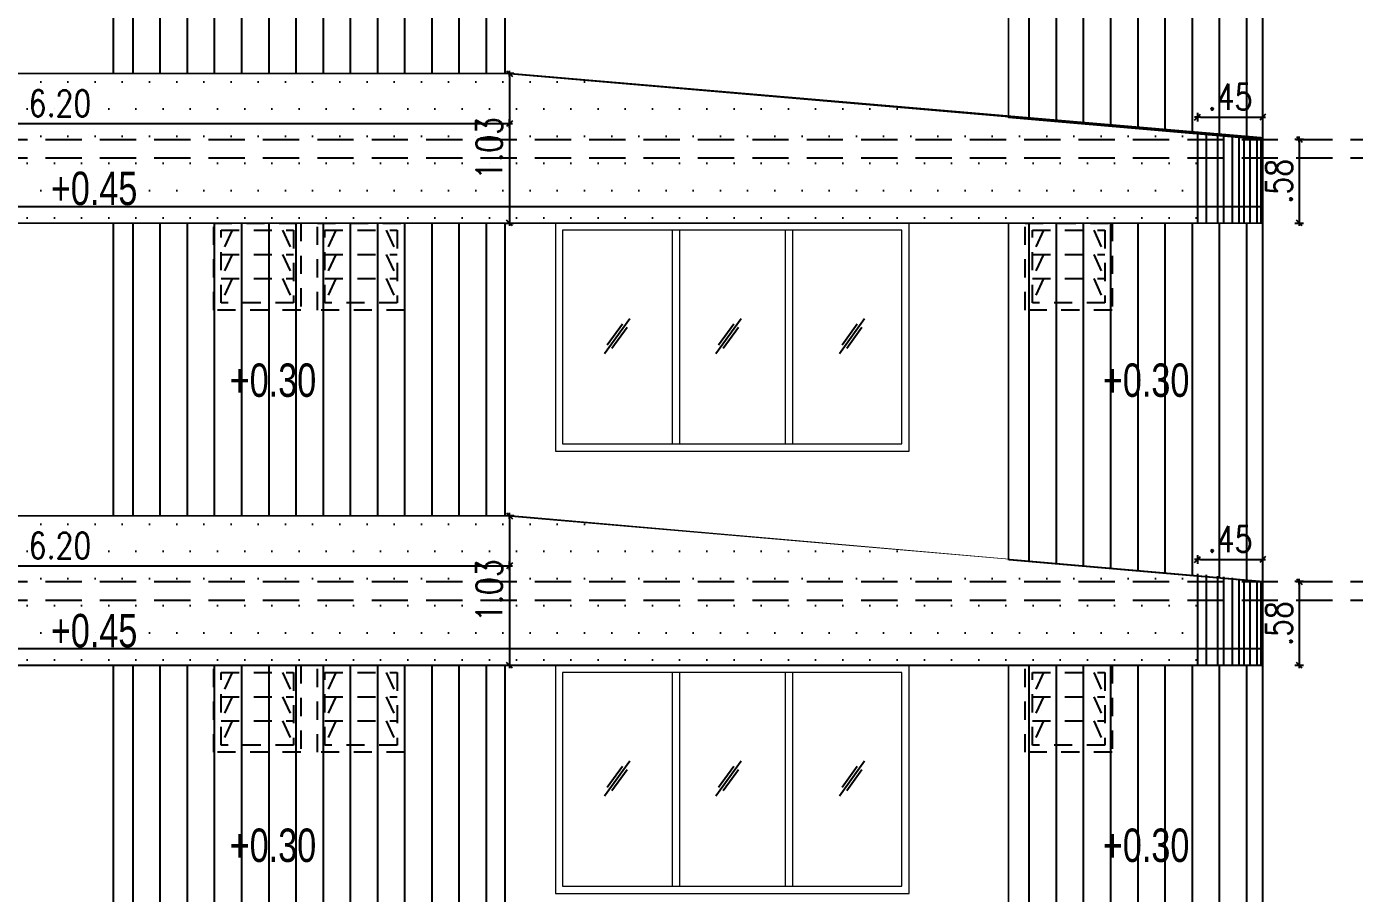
# Model space of a CAD drawing. Header units: inches. Extents: x 14235 to 14499, y 0 to 2549.
# Drawn here: x 14384.69 to 14393.85, y 2434.5 to 2440.48 of the extents above; entities that cross this region are included whole.
import ezdxf
from ezdxf.enums import TextEntityAlignment as Align

# ---------------------------------------------------------------- set-up
doc = ezdxf.new("R2010")
doc.units = ezdxf.units.IN
doc.header["$LTSCALE"] = 0.25
doc.header["$MEASUREMENT"] = 0
doc.header["$PDMODE"] = 35
doc.linetypes.add('1', pattern=[0])
doc.linetypes.add('DASHEDX2', pattern=[1.5, 1, -0.5])
for name, color, linetype in [('ELE.PROJ.', 1, 'Continuous'), ('GLASS WINDOW', 251, '1'), ('hatch', 251, 'Continuous'), ('proj-internal', 1, 'DASHEDX2'), ('wall', 7, 'Continuous'), ('WORK TEX', 6, 'Continuous'), ('WORKING DIM', 7, 'Continuous')]:
    doc.layers.add(name, color=color, linetype=linetype)
doc.layers.add('WINDOW', color=106, linetype='Continuous', lineweight=13)
doc.styles.add('ARL', font='swisscl_0.ttf')
doc.styles.add('romans', font='romans.shx', dxfattribs={"width": 0.8})
doc.dimstyles.new('121', dxfattribs={"dimscale": 0.1, "dimtxt": 1.8, "dimasz": 0.2, "dimexe": 0.03125, "dimexo": 0.25, "dimgap": 0.5, "dimtad": 1, "dimzin": 4, "dimdsep": 46, "dimtxsty": 'romans', "dimblk1": 'MINITICK', "dimblk2": 'MINITICK', "dimsah": 1, "dimcen": 1, "dimse1": 1, "dimse2": 1, "dimclrd": 252, "dimclre": 256, "dimclrt": 7, "dimadec": 3, "dimazin": 0, "dimtfac": 0.8, "dimtix": 1, "dimtmove": 2, "dimatfit": 3, "dimfxl": 0, "dimtolj": 1, "dimtzin": 3, "dimarcsym": 0})

# ---------------------------------------------------------------- blocks, each defined once
blk = doc.blocks.new('MINITICK')
at = {"color": 7}
for p, q in [((1, 1), (-1, -1)), ((-1, 0), (1, 0)), ((0, -1.5), (0, 1.5))]:
    blk.add_line(p, q, dxfattribs=at)
blk = doc.blocks.new('*D1341')
at = {"layer": 'Defpoints', "color": 0, "transparency": 16777216}
for p in [(14381.82043203627, 2437.10641196723), (14388.02043203627, 2437.10641196723), (14388.02043203627, 2436.76135333404)]:
    blk.add_point(p, dxfattribs=at)
at = {"layer": 'WORKING DIM', "color": 252, "lineweight": -2, "transparency": 16777216}
blk.add_line((14381.84043203627, 2436.76135333404), (14388.00043203627, 2436.76135333404), dxfattribs=at)
at = {"layer": 'WORKING DIM', "color": 252, "lineweight": -2, "transparency": 16777216, "xscale": 0.02, "yscale": 0.02, "zscale": 0.02, "rotation": 180}
blk.add_blockref('MINITICK', (14381.82043203627, 2436.76135333404), dxfattribs=at)
at = {"layer": 'WORKING DIM', "color": 252, "lineweight": -2, "transparency": 16777216, "xscale": 0.02, "yscale": 0.02, "zscale": 0.02}
blk.add_blockref('MINITICK', (14388.02043203627, 2436.76135333404), dxfattribs=at)
at = {"layer": 'WORKING DIM', "color": 7, "transparency": 16777216, "insert": (14384.92043203627, 2436.90135333404), "char_height": 0.18, "attachment_point": 5, "style": 'romans'}
blk.add_mtext('\\A1;6.20', dxfattribs=at)
blk = doc.blocks.new('*D1344')
at = {"layer": 'Defpoints', "color": 0, "transparency": 16777216}
for p in [(14388.02043203627, 2437.10641196723), (14388.02043203627, 2436.075699921697), (14388.02043203627, 2436.075699921697)]:
    blk.add_point(p, dxfattribs=at)
at = {"layer": 'WORKING DIM', "color": 252, "lineweight": -2, "transparency": 16777216}
blk.add_line((14388.02043203627, 2437.08641196723), (14388.02043203627, 2436.095699921697), dxfattribs=at)
at = {"layer": 'WORKING DIM', "color": 252, "lineweight": -2, "transparency": 16777216, "xscale": 0.02, "yscale": 0.02, "zscale": 0.02}
for p, rotation in [((14388.02043203627, 2437.10641196723), 90), ((14388.02043203627, 2436.075699921697), 270)]:
    blk.add_blockref('MINITICK', p, dxfattribs=dict(at, rotation=rotation))
at = {"layer": 'WORKING DIM', "color": 7, "transparency": 16777216, "insert": (14387.88043203627, 2436.591055944466), "char_height": 0.18, "attachment_point": 5, "rotation": 90, "style": 'romans'}
blk.add_mtext('\\A1;1.03', dxfattribs=at)
blk = doc.blocks.new('*D1345')
at = {"layer": 'Defpoints', "color": 0, "transparency": 16777216}
for p in [(14393.21524910649, 2436.652732442008), (14393.2152491066, 2436.075699921697), (14393.46753053394, 2436.075699921697)]:
    blk.add_point(p, dxfattribs=at)
at = {"layer": 'WORKING DIM', "color": 252, "lineweight": -2, "transparency": 16777216}
blk.add_line((14393.46753053394, 2436.632732442008), (14393.46753053394, 2436.095699921697), dxfattribs=at)
at = {"layer": 'WORKING DIM', "color": 252, "lineweight": -2, "transparency": 16777216, "xscale": 0.02, "yscale": 0.02, "zscale": 0.02}
for p, rotation in [((14393.46753053394, 2436.652732442008), 90), ((14393.46753053394, 2436.075699921697), 270)]:
    blk.add_blockref('MINITICK', p, dxfattribs=dict(at, rotation=rotation))
at = {"layer": 'WORKING DIM', "color": 7, "transparency": 16777216, "insert": (14393.32753053394, 2436.364216181855), "char_height": 0.18, "attachment_point": 5, "rotation": 90, "style": 'romans'}
blk.add_mtext('\\A1;.58', dxfattribs=at)
blk = doc.blocks.new('*D1336')
at = {"layer": 'Defpoints', "color": 0, "transparency": 16777216}
for p in [(14393.21524910649, 2436.805880016377), (14392.76524910653, 2436.22128050624), (14393.21524910649, 2436.22128050624)]:
    blk.add_point(p, dxfattribs=at)
at = {"layer": 'WORKING DIM', "color": 252, "lineweight": -2, "transparency": 16777216}
blk.add_line((14392.78524910654, 2436.805880016377), (14393.19524910649, 2436.805880016377), dxfattribs=at)
at = {"layer": 'WORKING DIM', "color": 252, "lineweight": -2, "transparency": 16777216, "xscale": 0.02, "yscale": 0.02, "zscale": 0.02, "rotation": 180}
blk.add_blockref('MINITICK', (14392.76524910653, 2436.805880016377), dxfattribs=at)
at = {"layer": 'WORKING DIM', "color": 252, "lineweight": -2, "transparency": 16777216, "xscale": 0.02, "yscale": 0.02, "zscale": 0.02}
blk.add_blockref('MINITICK', (14393.21524910649, 2436.805880016377), dxfattribs=at)
at = {"layer": 'WORKING DIM', "color": 7, "transparency": 16777216, "insert": (14392.99024910651, 2436.945880016377), "char_height": 0.18, "attachment_point": 5, "style": 'romans'}
blk.add_mtext('\\A1;.45', dxfattribs=at)
blk = doc.blocks.new('*D1353')
at = {"layer": 'Defpoints', "color": 0, "transparency": 16777216}
for p in [(14381.82043203627, 2440.156411967231), (14388.02043203627, 2440.156411967231), (14388.02043203627, 2439.811353334042)]:
    blk.add_point(p, dxfattribs=at)
at = {"layer": 'WORKING DIM', "color": 252, "lineweight": -2, "transparency": 16777216}
blk.add_line((14381.84043203627, 2439.811353334042), (14388.00043203627, 2439.811353334042), dxfattribs=at)
at = {"layer": 'WORKING DIM', "color": 252, "lineweight": -2, "transparency": 16777216, "xscale": 0.02, "yscale": 0.02, "zscale": 0.02, "rotation": 180}
blk.add_blockref('MINITICK', (14381.82043203627, 2439.811353334042), dxfattribs=at)
at = {"layer": 'WORKING DIM', "color": 252, "lineweight": -2, "transparency": 16777216, "xscale": 0.02, "yscale": 0.02, "zscale": 0.02}
blk.add_blockref('MINITICK', (14388.02043203627, 2439.811353334042), dxfattribs=at)
at = {"layer": 'WORKING DIM', "color": 7, "transparency": 16777216, "insert": (14384.92043203627, 2439.951353334041), "char_height": 0.18, "attachment_point": 5, "style": 'romans'}
blk.add_mtext('\\A1;6.20', dxfattribs=at)
blk = doc.blocks.new('*D1356')
at = {"layer": 'Defpoints', "color": 0, "transparency": 16777216}
for p in [(14388.02043203627, 2440.156411967231), (14388.02043203627, 2439.125699921698), (14388.02043203627, 2439.125699921698)]:
    blk.add_point(p, dxfattribs=at)
at = {"layer": 'WORKING DIM', "color": 252, "lineweight": -2, "transparency": 16777216}
blk.add_line((14388.02043203627, 2440.136411967231), (14388.02043203627, 2439.145699921698), dxfattribs=at)
at = {"layer": 'WORKING DIM', "color": 252, "lineweight": -2, "transparency": 16777216, "xscale": 0.02, "yscale": 0.02, "zscale": 0.02}
for p, rotation in [((14388.02043203627, 2440.156411967231), 90), ((14388.02043203627, 2439.125699921698), 270)]:
    blk.add_blockref('MINITICK', p, dxfattribs=dict(at, rotation=rotation))
at = {"layer": 'WORKING DIM', "color": 7, "transparency": 16777216, "insert": (14387.88043203627, 2439.641055944467), "char_height": 0.18, "attachment_point": 5, "rotation": 90, "style": 'romans'}
blk.add_mtext('\\A1;1.03', dxfattribs=at)
blk = doc.blocks.new('*D1357')
at = {"layer": 'Defpoints', "color": 0, "transparency": 16777216}
for p in [(14393.21524910649, 2439.702732442009), (14393.2152491066, 2439.125699921698), (14393.46753053394, 2439.125699921698)]:
    blk.add_point(p, dxfattribs=at)
at = {"layer": 'WORKING DIM', "color": 252, "lineweight": -2, "transparency": 16777216}
blk.add_line((14393.46753053394, 2439.682732442009), (14393.46753053394, 2439.145699921698), dxfattribs=at)
at = {"layer": 'WORKING DIM', "color": 252, "lineweight": -2, "transparency": 16777216, "xscale": 0.02, "yscale": 0.02, "zscale": 0.02}
for p, rotation in [((14393.46753053394, 2439.702732442009), 90), ((14393.46753053394, 2439.125699921698), 270)]:
    blk.add_blockref('MINITICK', p, dxfattribs=dict(at, rotation=rotation))
at = {"layer": 'WORKING DIM', "color": 7, "transparency": 16777216, "insert": (14393.32753053394, 2439.414216181856), "char_height": 0.18, "attachment_point": 5, "rotation": 90, "style": 'romans'}
blk.add_mtext('\\A1;.58', dxfattribs=at)
blk = doc.blocks.new('*D1348')
at = {"layer": 'Defpoints', "color": 0, "transparency": 16777216}
for p in [(14393.21524910649, 2439.855880016378), (14392.76524910653, 2439.271280506241), (14393.21524910649, 2439.271280506241)]:
    blk.add_point(p, dxfattribs=at)
at = {"layer": 'WORKING DIM', "color": 252, "lineweight": -2, "transparency": 16777216}
blk.add_line((14392.78524910654, 2439.855880016378), (14393.19524910649, 2439.855880016378), dxfattribs=at)
at = {"layer": 'WORKING DIM', "color": 252, "lineweight": -2, "transparency": 16777216, "xscale": 0.02, "yscale": 0.02, "zscale": 0.02, "rotation": 180}
blk.add_blockref('MINITICK', (14392.76524910653, 2439.855880016378), dxfattribs=at)
at = {"layer": 'WORKING DIM', "color": 252, "lineweight": -2, "transparency": 16777216, "xscale": 0.02, "yscale": 0.02, "zscale": 0.02}
blk.add_blockref('MINITICK', (14393.21524910649, 2439.855880016378), dxfattribs=at)
at = {"layer": 'WORKING DIM', "color": 7, "transparency": 16777216, "insert": (14392.99024910651, 2439.995880016378), "char_height": 0.18, "attachment_point": 5, "style": 'romans'}
blk.add_mtext('\\A1;.45', dxfattribs=at)

msp = doc.modelspace()

# ---------------------------------------------------------------- hatches: boundary and pattern name
at = {"layer": 'hatch'}
h = msp.add_hatch(dxfattribs=at)
h.set_pattern_fill('ANSI31', color=36, scale=1.5, angle=45)
h.set_pattern_definition([(90, (-58.26303691408611, -21.76233376122218), (-0.1875, 2.775557561562891e-17), [])])
h.paths.add_polyline_path([(14387.98933447382, 2442.175699921698), (14385.28841984036, 2442.175699921698), (14385.28841984036, 2440.156411967231), (14387.98933447382, 2440.156411967231)])
h = msp.add_hatch(dxfattribs=at)
h.set_pattern_fill('ANSI31', color=36, scale=1.5, angle=45)
h.set_pattern_definition([(90, (-160.6447730900582, -21.76233376122218), (-0.1875, 2.775557561562891e-17), [])])
h.paths.add_polyline_path([(14393.21524910649, 2442.175699921698), (14391.46220032646, 2442.175699921698), (14391.46220032646, 2439.854920603148), (14393.21524910649, 2439.702732442009)])
at = {"layer": 'hatch', "true_color": 0xc7b399}
h = msp.add_hatch(dxfattribs=at)
h.set_pattern_fill('DOTS', color=253, scale=3)
h.set_pattern_definition([(0, (-42.02475947637686, 21.35000000000036), (0.09375, 0.1875), [0, -0.1875])])
h.paths.add_polyline_path([(14392.76524910653, 2439.125699921698), (14392.76524910653, 2439.742032341037), (14388.02043203627, 2440.156411967231), (14381.82043203627, 2440.156411967231), (14381.82043203627, 2439.125699921698)])
at = {"layer": 'hatch'}
h = msp.add_hatch(dxfattribs=at)
h.set_pattern_fill('ANSI31', color=36, scale=1.5, angle=45)
h.set_pattern_definition([(90, (-58.26303691408611, -24.81233376122327), (-0.1875, 2.775557561562891e-17), [])])
h.paths.add_polyline_path([(14387.98933447382, 2439.125699921697), (14385.28841984036, 2439.125699921697), (14385.28841984036, 2437.10641196723), (14387.98933447382, 2437.10641196723)])
h = msp.add_hatch(dxfattribs=at)
h.set_pattern_fill('ANSI31', color=36, scale=1.5, angle=45)
h.set_pattern_definition([(90, (-160.6447730900582, -24.81233376122327), (-0.1875, 2.775557561562891e-17), [])])
h.paths.add_polyline_path([(14393.21524910649, 2439.125699921697), (14391.46220032646, 2439.125699921697), (14391.46220032646, 2436.804920603146), (14393.21524910649, 2436.652732442008)])
at = {"layer": 'hatch', "true_color": 0xc7b399}
h = msp.add_hatch(dxfattribs=at)
h.set_pattern_fill('DOTS', color=253, scale=3)
h.set_pattern_definition([(0, (-42.02475947637686, 18.29999999999927), (0.09375, 0.1875), [0, -0.1875])])
h.paths.add_polyline_path([(14392.76524910653, 2436.075699921697), (14392.76524910653, 2436.692032341036), (14388.02043203627, 2437.10641196723), (14381.82043203627, 2437.10641196723), (14381.82043203627, 2436.075699921697)])
at = {"layer": 'hatch'}
h = msp.add_hatch(dxfattribs=at)
h.set_pattern_fill('ANSI31', color=36, scale=1.5, angle=45)
h.set_pattern_definition([(90, (-58.26303691408611, -27.86233376122436), (-0.1875, 2.775557561562891e-17), [])])
h.paths.add_polyline_path([(14387.98933447382, 2436.075699921696), (14385.28841984036, 2436.075699921696), (14385.28841984036, 2434.056411967229), (14387.98933447382, 2434.056411967229)])
h = msp.add_hatch(dxfattribs=at)
h.set_pattern_fill('ANSI31', color=36, scale=1.5, angle=45)
h.set_pattern_definition([(90, (-160.6447730900582, -27.86233376122436), (-0.1875, 2.775557561562891e-17), [])])
h.paths.add_polyline_path([(14393.21524910649, 2436.075699921696), (14391.46220032646, 2436.075699921696), (14391.46220032646, 2433.754920603145), (14393.21524910649, 2433.602732442007)])

# ---------------------------------------------------------------- linework, layer by layer
at = {"layer": 'ELE.PROJ.', "color": 8}
for p, q in [((14392.76524910653, 2439.757399108688), (14392.76524910653, 2439.125699921698)), ((14392.82593497351, 2439.750026899661), (14392.82593497351, 2439.125699921698)), ((14392.90401874864, 2439.740541166979), (14392.90401874864, 2439.125699921698)), ((14392.94396809439, 2439.735688061273), (14392.94396809439, 2439.125699921698)), ((14393.00490079212, 2439.728285866871), (14393.00490079212, 2439.125699921698)), ((14393.05105757559, 2439.722678672442), (14393.05105757559, 2439.125699921698)), ((14393.08458878551, 2439.718605251384), (14393.08458878551, 2439.125699921698)), ((14393.12569628792, 2439.713611451083), (14393.12569628792, 2439.125699921698)), ((14393.17435064105, 2439.707700848181), (14393.17435064105, 2439.125699921698)), ((14393.20318686086, 2439.704197781486), (14393.20318686086, 2439.125699921698)), ((14392.76524910653, 2436.707399108687), (14392.76524910653, 2436.075699921697)), ((14392.82593497351, 2436.70002689966), (14392.82593497351, 2436.075699921697)), ((14392.90401874864, 2436.690541166978), (14392.90401874864, 2436.075699921697)), ((14392.94396809439, 2436.685688061272), (14392.94396809439, 2436.075699921697)), ((14393.00490079212, 2436.67828586687), (14393.00490079212, 2436.075699921697)), ((14393.05105757559, 2436.672678672441), (14393.05105757559, 2436.075699921697)), ((14393.08458878551, 2436.668605251383), (14393.08458878551, 2436.075699921697)), ((14393.12569628792, 2436.663611451082), (14393.12569628792, 2436.075699921697)), ((14393.17435064105, 2436.65770084818), (14393.17435064105, 2436.075699921697)), ((14393.20318686086, 2436.654197781485), (14393.20318686086, 2436.075699921697))]:
    msp.add_line(p, q, dxfattribs=at)
at = {"layer": 'ELE.PROJ.'}
for p, q in [((14381.82043203627, 2439.240699921698), (14393.21524910658, 2439.240699921698)), ((14381.82043203627, 2436.190699921697), (14393.21524910658, 2436.190699921697))]:
    msp.add_line(p, q, dxfattribs=at)
at = {"layer": 'ELE.PROJ.', "color": 36, "const_width": 0.012}
for points in [[(14385.28841984036, 2440.156411967231), (14387.98933447382, 2440.156411967231), (14387.98933447382, 2442.175699921698), (14385.28841984036, 2442.175699921698)], [(14385.28841984036, 2437.10641196723), (14387.98933447382, 2437.10641196723), (14387.98933447382, 2439.125699921697), (14385.28841984036, 2439.125699921697)], [(14385.28841984036, 2434.056411967229), (14387.98933447382, 2434.056411967229), (14387.98933447382, 2436.075699921696), (14385.28841984036, 2436.075699921696)]]:
    msp.add_lwpolyline(points, close=True, dxfattribs=at)
for points in [[(14391.46220032646, 2439.854920603148), (14391.46220032646, 2442.175699921698), (14393.21524910649, 2442.175699921698), (14393.21524910649, 2439.702732442009), (14391.46220032646, 2439.854920603148)], [(14391.46220032646, 2436.804920603146), (14391.46220032646, 2439.125699921697), (14393.21524910649, 2439.125699921697), (14393.21524910649, 2436.652732442008), (14391.46220032646, 2436.804920603146)], [(14391.46220032646, 2433.754920603145), (14391.46220032646, 2436.075699921696), (14393.21524910649, 2436.075699921696), (14393.21524910649, 2433.602732442007), (14391.46220032646, 2433.754920603145)]]:
    msp.add_lwpolyline(points, dxfattribs=at)
at = {"layer": 'ELE.PROJ.', "const_width": 0.012}
for points in [[(14393.2152491066, 2439.125699921698), (14381.37043203631, 2439.125699921698), (14381.37043203631, 2440.156411967231), (14388.02043203627, 2440.156411967231), (14393.21524910649, 2439.702732442009)], [(14393.2152491066, 2436.075699921697), (14381.37043203631, 2436.075699921697), (14381.37043203631, 2437.10641196723), (14388.02043203627, 2437.10641196723), (14393.21524910649, 2436.652732442008)]]:
    msp.add_lwpolyline(points, close=True, dxfattribs=at)
at = {"layer": 'GLASS WINDOW', "color": 4, "ltscale": 200}
for p, q in [((14388.84974085397, 2438.465091342658), (14388.6760950236, 2438.223619652686)), ((14388.79916958496, 2438.42902346926), (14388.69419129096, 2438.283040775634)), ((14388.8316445866, 2438.405670219709), (14388.72666629261, 2438.259687526081)), ((14389.61788646454, 2438.465091342658), (14389.44424063418, 2438.223619652686)), ((14389.56731519554, 2438.42902346926), (14389.46233690154, 2438.283040775634)), ((14389.59979019718, 2438.405670219709), (14389.49481190319, 2438.259687526081)), ((14390.4693879706, 2438.465091342658), (14390.29574214024, 2438.223619652686)), ((14390.41881670159, 2438.42902346926), (14390.3138384076, 2438.283040775634)), ((14390.45129170324, 2438.405670219709), (14390.34631340924, 2438.259687526081)), ((14388.84974085397, 2435.415091342657), (14388.6760950236, 2435.173619652685)), ((14389.61788646454, 2435.415091342657), (14389.44424063418, 2435.173619652685)), ((14390.4693879706, 2435.415091342657), (14390.29574214024, 2435.173619652685)), ((14388.79916958496, 2435.379023469261), (14388.69419129096, 2435.233040775633)), ((14388.8316445866, 2435.355670219709), (14388.72666629261, 2435.20968752608)), ((14389.56731519554, 2435.379023469261), (14389.46233690154, 2435.233040775633)), ((14389.59979019718, 2435.355670219709), (14389.49481190319, 2435.20968752608)), ((14390.41881670159, 2435.379023469261), (14390.3138384076, 2435.233040775633)), ((14390.45129170324, 2435.355670219709), (14390.34631340924, 2435.20968752608))]:
    msp.add_line(p, q, dxfattribs=at)
at = {"layer": 'proj-internal', "color": 251}
for p, q in [((14381.82043203627, 2439.702732442009), (14407.31585885884, 2439.702732442009)), ((14381.82043203627, 2439.575699921697), (14407.31585885884, 2439.575699921697)), ((14381.82043203627, 2436.652732442008), (14407.31585885884, 2436.652732442008)), ((14381.82043203627, 2436.525699921698), (14407.31585885884, 2436.525699921698))]:
    msp.add_line(p, q, dxfattribs=at)
at = {"layer": 'proj-internal', "color": 251, "ltscale": 0.5}
for p, q in [((14386.03137715716, 2439.075699921697), (14386.53113325461, 2439.075699921697)), ((14386.03137715716, 2438.575699921697), (14386.03137715716, 2439.075699921697)), ((14386.10746203965, 2439.075699921697), (14386.03137715716, 2438.909033255031)), ((14386.455048372, 2439.075699921697), (14386.53113325461, 2438.909033255031)), ((14386.53113325461, 2439.075699921697), (14386.53113325461, 2438.575699921697)), ((14386.74637715713, 2439.075699921697), (14387.24613325458, 2439.075699921697)), ((14386.74637715713, 2438.575699921697), (14386.74637715713, 2439.075699921697)), ((14386.82246203973, 2439.075699921697), (14386.74637715713, 2438.909033255031)), ((14387.17004837209, 2439.075699921697), (14387.24613325458, 2438.909033255031)), ((14387.24613325458, 2439.075699921697), (14387.24613325458, 2438.575699921697)), ((14391.62652959473, 2439.075699921697), (14392.12628569229, 2439.075699921697)), ((14391.62652959473, 2438.575699921697), (14391.62652959473, 2439.075699921697)), ((14391.70261447734, 2439.075699921697), (14391.62652959473, 2438.909033255031)), ((14392.05020080969, 2439.075699921697), (14392.12628569229, 2438.909033255031)), ((14392.12628569229, 2439.075699921697), (14392.12628569229, 2438.575699921697)), ((14386.03137715716, 2438.909033255031), (14386.53113325461, 2438.909033255031)), ((14386.10746203965, 2438.909033255031), (14386.03137715716, 2438.742366588365)), ((14386.455048372, 2438.909033255031), (14386.53113325461, 2438.742366588365)), ((14386.74637715713, 2438.909033255031), (14387.24613325458, 2438.909033255031)), ((14386.82246203973, 2438.909033255031), (14386.74637715713, 2438.742366588365)), ((14387.17004837209, 2438.909033255031), (14387.24613325458, 2438.742366588365)), ((14391.62652959473, 2438.909033255031), (14392.12628569229, 2438.909033255031)), ((14391.70261447734, 2438.909033255031), (14391.62652959473, 2438.742366588365)), ((14392.05020080969, 2438.909033255031), (14392.12628569229, 2438.742366588365)), ((14386.03137715716, 2438.742366588365), (14386.53113325461, 2438.742366588365)), ((14386.10746203965, 2438.742366588365), (14386.03137715716, 2438.575699921699)), ((14386.455048372, 2438.742366588365), (14386.53113325461, 2438.575699921699)), ((14386.74637715713, 2438.742366588365), (14387.24613325458, 2438.742366588365)), ((14386.82246203973, 2438.742366588365), (14386.74637715713, 2438.575699921699)), ((14387.17004837209, 2438.742366588365), (14387.24613325458, 2438.575699921699)), ((14391.62652959473, 2438.742366588365), (14392.12628569229, 2438.742366588365)), ((14391.70261447734, 2438.742366588365), (14391.62652959473, 2438.575699921699)), ((14392.05020080969, 2438.742366588365), (14392.12628569229, 2438.575699921699)), ((14386.53113325461, 2438.575699921697), (14386.03137715716, 2438.575699921697)), ((14387.24613325458, 2438.575699921697), (14386.74637715713, 2438.575699921697)), ((14392.12628569229, 2438.575699921697), (14391.62652959473, 2438.575699921697)), ((14386.03137715716, 2436.025699921696), (14386.53113325461, 2436.025699921696)), ((14386.03137715716, 2435.525699921696), (14386.03137715716, 2436.025699921696)), ((14386.10746203965, 2436.025699921696), (14386.03137715716, 2435.85903325503)), ((14386.455048372, 2436.025699921696), (14386.53113325461, 2435.85903325503)), ((14386.53113325461, 2436.025699921696), (14386.53113325461, 2435.525699921696)), ((14386.74637715713, 2436.025699921696), (14387.24613325458, 2436.025699921696)), ((14386.74637715713, 2435.525699921696), (14386.74637715713, 2436.025699921696)), ((14386.82246203973, 2436.025699921696), (14386.74637715713, 2435.85903325503)), ((14387.17004837209, 2436.025699921696), (14387.24613325458, 2435.85903325503)), ((14387.24613325458, 2436.025699921696), (14387.24613325458, 2435.525699921696)), ((14391.62652959473, 2436.025699921696), (14392.12628569229, 2436.025699921696)), ((14391.62652959473, 2435.525699921696), (14391.62652959473, 2436.025699921696)), ((14391.70261447734, 2436.025699921696), (14391.62652959473, 2435.85903325503)), ((14392.05020080969, 2436.025699921696), (14392.12628569229, 2435.85903325503)), ((14392.12628569229, 2436.025699921696), (14392.12628569229, 2435.525699921696)), ((14386.03137715716, 2435.85903325503), (14386.53113325461, 2435.85903325503)), ((14386.10746203965, 2435.85903325503), (14386.03137715716, 2435.692366588364)), ((14386.455048372, 2435.85903325503), (14386.53113325461, 2435.692366588364)), ((14386.74637715713, 2435.85903325503), (14387.24613325458, 2435.85903325503)), ((14386.82246203973, 2435.85903325503), (14386.74637715713, 2435.692366588364)), ((14387.17004837209, 2435.85903325503), (14387.24613325458, 2435.692366588364)), ((14391.62652959473, 2435.85903325503), (14392.12628569229, 2435.85903325503)), ((14391.70261447734, 2435.85903325503), (14391.62652959473, 2435.692366588364)), ((14392.05020080969, 2435.85903325503), (14392.12628569229, 2435.692366588364)), ((14386.03137715716, 2435.692366588364), (14386.53113325461, 2435.692366588364)), ((14386.10746203965, 2435.692366588364), (14386.03137715716, 2435.525699921698)), ((14386.455048372, 2435.692366588364), (14386.53113325461, 2435.525699921698)), ((14386.74637715713, 2435.692366588364), (14387.24613325458, 2435.692366588364)), ((14386.82246203973, 2435.692366588364), (14386.74637715713, 2435.525699921698)), ((14387.17004837209, 2435.692366588364), (14387.24613325458, 2435.525699921698)), ((14391.62652959473, 2435.692366588364), (14392.12628569229, 2435.692366588364)), ((14391.70261447734, 2435.692366588364), (14391.62652959473, 2435.525699921698)), ((14392.05020080969, 2435.692366588364), (14392.12628569229, 2435.525699921698)), ((14386.53113325461, 2435.525699921696), (14386.03137715716, 2435.525699921696)), ((14387.24613325458, 2435.525699921696), (14386.74637715713, 2435.525699921696)), ((14392.12628569229, 2435.525699921696), (14391.62652959473, 2435.525699921696))]:
    msp.add_line(p, q, dxfattribs=at)
for points in [[(14385.98137715712, 2439.125699921697), (14386.58113325465, 2439.125699921697), (14386.58113325465, 2438.525699921698), (14385.98137715712, 2438.525699921698)], [(14386.69637715708, 2439.125699921697), (14387.29613325462, 2439.125699921697), (14387.29613325462, 2438.525699921698), (14386.69637715708, 2438.525699921698)], [(14391.5765295948, 2439.125699921697), (14392.17628569234, 2439.125699921697), (14392.17628569234, 2438.525699921698), (14391.5765295948, 2438.525699921698)], [(14385.98137715712, 2436.075699921697), (14386.58113325465, 2436.075699921697), (14386.58113325465, 2435.475699921697), (14385.98137715712, 2435.475699921697)], [(14386.69637715708, 2436.075699921697), (14387.29613325462, 2436.075699921697), (14387.29613325462, 2435.475699921697), (14386.69637715708, 2435.475699921697)], [(14391.5765295948, 2436.075699921697), (14392.17628569234, 2436.075699921697), (14392.17628569234, 2435.475699921697), (14391.5765295948, 2435.475699921697)]]:
    msp.add_lwpolyline(points, close=True, dxfattribs=at)
at = {"layer": 'wall'}
msp.add_line((14393.21524910649, 2418.225699921697), (14393.21524910649, 2459.306764962317), dxfattribs=at)
at = {"layer": 'WINDOW'}
for p, q in [((14389.14187512381, 2439.075699921697), (14389.14187512381, 2437.602732442008)), ((14389.19187512385, 2439.075699921697), (14389.19187512385, 2437.602732442008)), ((14389.92154992043, 2439.075699921697), (14389.92154992043, 2437.602732442008)), ((14389.97154992036, 2439.075699921697), (14389.97154992036, 2437.602732442008)), ((14389.14187512381, 2436.025699921696), (14389.14187512381, 2434.552732442007)), ((14389.19187512385, 2436.025699921696), (14389.19187512385, 2434.552732442007)), ((14389.92154992043, 2436.025699921696), (14389.92154992043, 2434.552732442007)), ((14389.97154992036, 2436.025699921696), (14389.97154992036, 2434.552732442007))]:
    msp.add_line(p, q, dxfattribs=at)
for points in [[(14388.33720032728, 2437.552732442007), (14390.77622471688, 2437.552732442007), (14390.77622471688, 2439.125699921697), (14388.33720032728, 2439.125699921697)], [(14388.38720032732, 2437.602732442008), (14390.72622471695, 2437.602732442008), (14390.72622471695, 2439.075699921697), (14388.38720032732, 2439.075699921697)], [(14388.33720032728, 2434.502732442008), (14390.77622471688, 2434.502732442008), (14390.77622471688, 2436.075699921697), (14388.33720032728, 2436.075699921697)], [(14388.38720032732, 2434.552732442007), (14390.72622471695, 2434.552732442007), (14390.72622471695, 2436.025699921696), (14388.38720032732, 2436.025699921696)]]:
    msp.add_lwpolyline(points, close=True, dxfattribs=at)

# ---------------------------------------------------------------- texts
at = {"layer": 'WORK TEX', "color": 7, "style": 'ARL'}
for s, p in [('+0.45 ', (14385.18851002087, 2439.364947013536)), ('+0.30', (14386.38930541071, 2438.042285831663)), ('+0.30', (14392.41118260628, 2438.042285831663)), ('+0.45 ', (14385.18851002087, 2436.314947013534)), ('+0.30', (14386.38930541071, 2434.834901532013)), ('+0.30', (14392.41118260628, 2434.834901532013))]:
    msp.add_text(s, height=0.23, dxfattribs=at).set_placement(p, align=Align.MIDDLE_CENTER)

# ---------------------------------------------------------------- dimensions: what is measured, and where the dimension line sits
at = {"layer": 'WORKING DIM'}
for base, p1, p2, picture, middle in [((14388.02043203627, 2439.811353334042), (14381.82043203627, 2440.156411967231), (14388.02043203627, 2440.156411967231), '*D1353', (14384.92043203627, 2439.951353334041)), ((14393.21524910649, 2439.855880016378), (14392.76524910653, 2439.271280506241), (14393.21524910649, 2439.271280506241), '*D1348', (14392.99024910651, 2439.995880016378)), ((14388.02043203627, 2436.76135333404), (14381.82043203627, 2437.10641196723), (14388.02043203627, 2437.10641196723), '*D1341', (14384.92043203627, 2436.90135333404)), ((14393.21524910649, 2436.805880016377), (14392.76524910653, 2436.22128050624), (14393.21524910649, 2436.22128050624), '*D1336', (14392.99024910651, 2436.945880016377))]:
    dim = msp.add_linear_dim(base=base, p1=p1, p2=p2, dimstyle='121', override={"dimfxl": 0.18, "dimfxlon": 1}, dxfattribs=at)
    dim.commit()
    dim.dimension.update_dxf_attribs({"geometry": picture, "text_midpoint": middle})
for base, p1, p2, picture, middle in [((14388.02043203627, 2439.125699921698), (14388.02043203627, 2440.156411967231), (14388.02043203627, 2439.125699921698), '*D1356', (14387.88043203627, 2439.641055944467)), ((14393.46753053394, 2439.125699921698), (14393.21524910649, 2439.702732442009), (14393.2152491066, 2439.125699921698), '*D1357', (14393.32753053394, 2439.414216181856)), ((14388.02043203627, 2436.075699921697), (14388.02043203627, 2437.10641196723), (14388.02043203627, 2436.075699921697), '*D1344', (14387.88043203627, 2436.591055944466)), ((14393.46753053394, 2436.075699921697), (14393.21524910649, 2436.652732442008), (14393.2152491066, 2436.075699921697), '*D1345', (14393.32753053394, 2436.364216181855))]:
    dim = msp.add_linear_dim(base=base, p1=p1, p2=p2, angle=90, dimstyle='121', override={"dimfxl": 0.18, "dimfxlon": 1}, dxfattribs=at)
    dim.commit()
    dim.dimension.update_dxf_attribs({"geometry": picture, "text_midpoint": middle})

doc.saveas('drawing.dxf')
